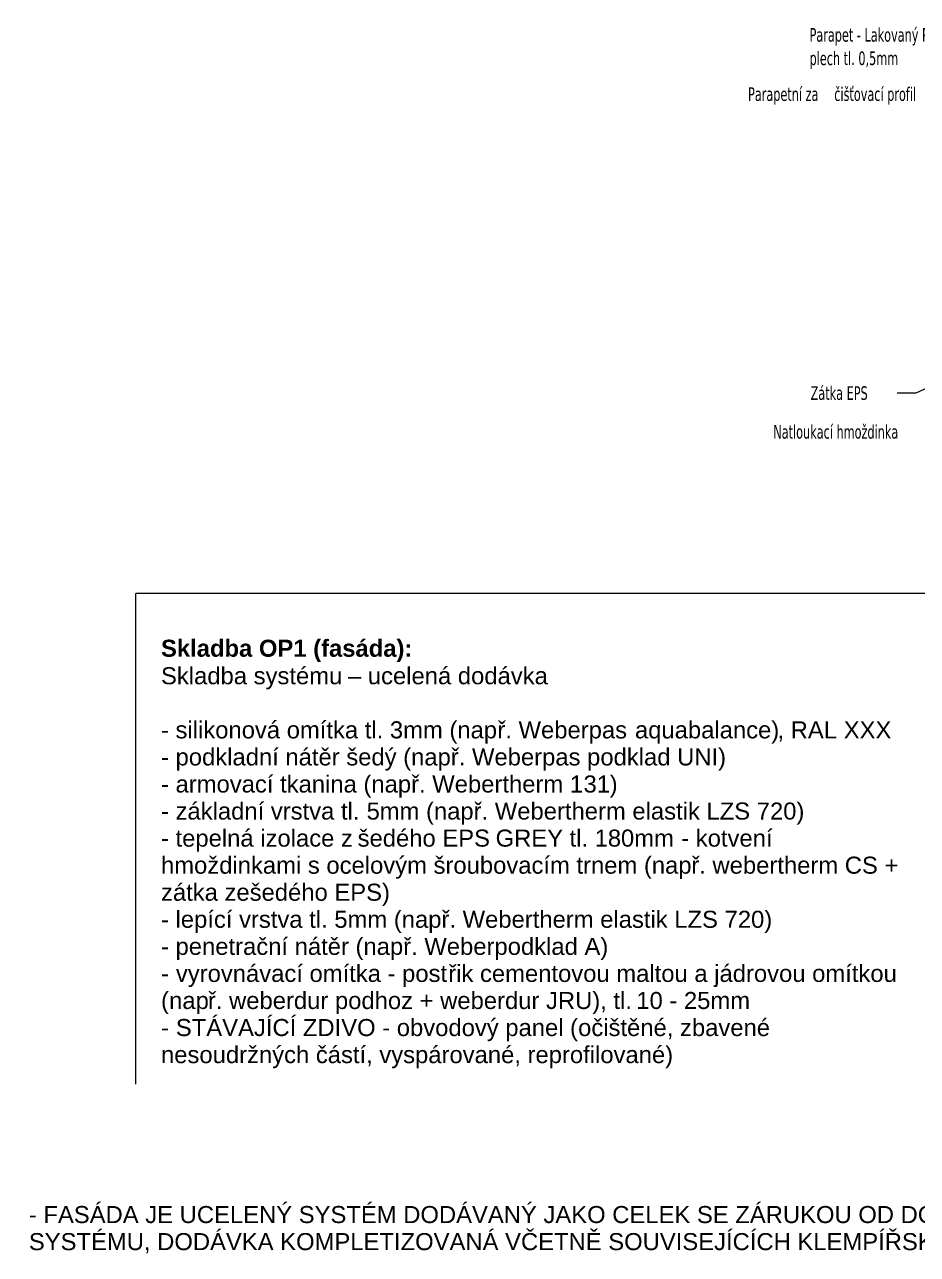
# Model space of a CAD drawing. Header units: millimetres. Extents: x 3755 to 11066, y 2401 to 4339.
# Drawn here: x 6068 to 6723, y 2613 to 3515 of the extents above; entities that cross this region are included whole.
import ezdxf

# ---------------------------------------------------------------- set-up
doc = ezdxf.new("R2010")
doc.units = ezdxf.units.MM
doc.layers.add('A-DETL-THIN', color=151, linetype='Continuous', lineweight=18)
doc.layers.add('G-ANNO-TEXT', color=231, linetype='Continuous', lineweight=9)
doc.styles.add('Arial_1', font='arial.ttf', dxfattribs={"height": 12.5})
doc.styles.add('Arial_B', font='arialbd.ttf', dxfattribs={"height": 12.5})
doc.styles.add('Tahoma_B', font='tahomabd.ttf', dxfattribs={"width": 0.7, "height": 10})

msp = doc.modelspace()

# ---------------------------------------------------------------- linework, layer by layer
at = {"layer": 'A-DETL-THIN'}
for p in [(6798.29, 3097.52), (6149.46, 2737.52)]:
    msp.add_line(p, (6149.46, 3097.52), dxfattribs=at)
at = {"layer": 'G-ANNO-TEXT', "color": 10}
for p, q in [((6817.17, 3288.72), (6721.5, 3244.37)), ((6704.62, 3244.37), (6697.09, 3244.37)), ((6721.5, 3244.37), (6704.62, 3244.37))]:
    msp.add_line(p, q, dxfattribs=at)

# ---------------------------------------------------------------- texts
at = {"layer": 'G-ANNO-TEXT', "color": 1, "char_height": 10, "attachment_point": 1, "style": 'Tahoma_B', "bg_fill": 3, "box_fill_scale": 1.25, "bg_fill_color": 256, "bg_fill_true_color": 13158600, "bg_fill_transparency": 0}
for s, insert, width in [('Parapet - Lakovaný PzN ', (6643.58, 3512.07), 149.5548), ('Parapetní za', (6598.48, 3468.61), 76.6012), ('Natloukací hmoždinka', (6616.99, 3220.97), 136.0865)]:
    msp.add_mtext(s, dxfattribs=dict(at, insert=insert, width=width))
at = {"layer": 'G-ANNO-TEXT', "color": 7, "char_height": 12.5, "attachment_point": 1, "bg_fill": 3, "box_fill_scale": 1.25, "bg_fill_color": 256, "bg_fill_true_color": 13158600, "bg_fill_transparency": 0}
for s, insert, width, style in [('Skladba OP1 (fasáda):', (6167.92, 3063.52), 222.4683, 'Arial_B'), ('- silikonová omítka tl. 3mm (nap', (6167.92, 3003.66), 299.0294, 'Arial_1'), ('- FASÁDA JE UCELENÝ SYSTÉM DODÁVANÝ JAKO CELEK SE ZÁRUKOU OD DODAVATELE, PROVEDENÍ DLE TYPOVÝCH ŘEŠENÍ VYBRANÉHO ', (6071, 2648.25), 1449.8518, 'Arial_1')]:
    msp.add_mtext(s, dxfattribs=dict(at, insert=insert, width=width, style=style))

# ---------------------------------------------------------------- next in the draw order: texts
at = {"layer": 'G-ANNO-TEXT', "color": 1, "char_height": 10, "attachment_point": 1, "style": 'Tahoma_B', "bg_fill": 3, "box_fill_scale": 1.25, "bg_fill_color": 256, "bg_fill_true_color": 13158600, "bg_fill_transparency": 0}
for s, insert, width in [('plech tl. 0,5mm', (6643.58, 3494.88), 94.2784), ('čišťovací profil', (6661.69, 3468.61), 91.7531), ('Zátka EPS', (6644.35, 3249.37), 60.8882)]:
    msp.add_mtext(s, dxfattribs=dict(at, insert=insert, width=width))
at = {"layer": 'G-ANNO-TEXT', "color": 7, "char_height": 12.5, "attachment_point": 1, "style": 'Arial_1', "bg_fill": 3, "box_fill_scale": 1.25, "bg_fill_color": 256, "bg_fill_true_color": 13158600, "bg_fill_transparency": 0}
for s, insert, width in [('Skladba systému ', (6167.92, 3043.35), 166.3502), ('ř. Weberpas ', (6414.64, 3003.66), 122.2573), ('SYSTÉMU, DODÁVKA KOMPLETIZOVANÁ VČETNĚ SOUVISEJÍCÍCH KLEMPÍŘSKÝCH PRVKŮ, KOTEVNÍHO A SPOJOVACÍHO MATERIÁLU', (6071, 2628.4), 1367.6789)]:
    msp.add_mtext(s, dxfattribs=dict(at, insert=insert, width=width))

# ---------------------------------------------------------------- next in the draw order: texts
for s, insert, width in [('\\fArial|b0|i0|c238|p34|;–', (6305.17, 3043.35), 11.6245), ('aquabalance)', (6515.52, 3003.66), 126.6666)]:
    msp.add_mtext(s, dxfattribs=dict(at, insert=insert, width=width))

# ---------------------------------------------------------------- next in the draw order: texts
for s, insert, width in [(' ucelená dodávka ', (6314.76, 3043.35), 170.3586), (', RAL ', (6620.03, 3003.66), 58.924)]:
    msp.add_mtext(s, dxfattribs=dict(at, insert=insert, width=width))

# ---------------------------------------------------------------- next in the draw order: texts
at = {"layer": 'G-ANNO-TEXT', "color": 7, "insert": (6668.64, 3003.66), "char_height": 12.5, "width": 42.0886, "attachment_point": 1, "style": 'Arial_1', "bg_fill": 3, "box_fill_scale": 1.25, "bg_fill_color": 256, "bg_fill_true_color": 13158600, "bg_fill_transparency": 0}
msp.add_mtext('XXX', dxfattribs=at)

# ---------------------------------------------------------------- next in the draw order: texts
at = {"layer": 'G-ANNO-TEXT', "color": 7, "insert": (6167.92, 2983.82), "char_height": 12.5, "width": 501.4555, "attachment_point": 1, "style": 'Arial_1', "bg_fill": 3, "box_fill_scale": 1.25, "bg_fill_color": 256, "bg_fill_true_color": 13158600, "bg_fill_transparency": 0}
msp.add_mtext('- podkladní nátěr šedý (např. Weberpas podklad UNI)', dxfattribs=at)

# ---------------------------------------------------------------- next in the draw order: texts
at = {"layer": 'G-ANNO-TEXT', "color": 7, "insert": (6167.92, 2963.97), "char_height": 12.5, "width": 375.5906, "attachment_point": 1, "style": 'Arial_1', "bg_fill": 3, "box_fill_scale": 1.25, "bg_fill_color": 256, "bg_fill_true_color": 13158600, "bg_fill_transparency": 0}
msp.add_mtext('- armovací tkanina (např. Webertherm 1', dxfattribs=at)

# ---------------------------------------------------------------- next in the draw order: texts
at = {"layer": 'G-ANNO-TEXT', "color": 7, "char_height": 12.5, "attachment_point": 1, "style": 'Arial_1', "bg_fill": 3, "box_fill_scale": 1.25, "bg_fill_color": 256, "bg_fill_true_color": 13158600, "bg_fill_transparency": 0}
for s, insert, width in [('31', (6477.81, 2963.97), 23.2489), ('- základní vrstva tl. ', (6167.92, 2944.13), 182.7848)]:
    msp.add_mtext(s, dxfattribs=dict(at, insert=insert, width=width))

# ---------------------------------------------------------------- next in the draw order: texts
for s, insert, width in [('\\fArial|b0|i0|c238|p34|;)', (6497, 2963.97), 7.2152), ('\\fArial|b0|i0|c238|p34|;5', (6318.73, 2944.13), 11.6245)]:
    msp.add_mtext(s, dxfattribs=dict(at, insert=insert, width=width))

# ---------------------------------------------------------------- next in the draw order: texts
at = {"layer": 'G-ANNO-TEXT', "color": 7, "insert": (6328.32, 2944.13), "char_height": 12.5, "width": 378.3965, "attachment_point": 1, "style": 'Arial_1', "bg_fill": 3, "box_fill_scale": 1.25, "bg_fill_color": 256, "bg_fill_true_color": 13158600, "bg_fill_transparency": 0}
msp.add_mtext('mm (např. Webertherm elastik LZS 720)', dxfattribs=at)

# ---------------------------------------------------------------- next in the draw order: texts
at = {"layer": 'G-ANNO-TEXT', "color": 7, "insert": (6167.92, 2924.29), "char_height": 12.5, "width": 174.7679, "attachment_point": 1, "style": 'Arial_1', "bg_fill": 3, "box_fill_scale": 1.25, "bg_fill_color": 256, "bg_fill_true_color": 13158600, "bg_fill_transparency": 0}
msp.add_mtext('- tepelná izolace z\xa0', dxfattribs=at)

# ---------------------------------------------------------------- next in the draw order: texts
at = {"layer": 'G-ANNO-TEXT', "color": 7, "insert": (6312.12, 2924.29), "char_height": 12.5, "width": 116.6455, "attachment_point": 1, "style": 'Arial_1', "bg_fill": 3, "box_fill_scale": 1.25, "bg_fill_color": 256, "bg_fill_true_color": 13158600, "bg_fill_transparency": 0}
msp.add_mtext('šedého EPS', dxfattribs=at)

# ---------------------------------------------------------------- next in the draw order: texts
at = {"layer": 'G-ANNO-TEXT', "color": 7, "insert": (6408.36, 2924.29), "char_height": 12.5, "width": 6.0127, "attachment_point": 1, "style": 'Arial_1', "bg_fill": 3, "box_fill_scale": 1.25, "bg_fill_color": 256, "bg_fill_true_color": 13158600, "bg_fill_transparency": 0}
msp.add_mtext('\\fArial|b0|i0|c238|p34|; ', dxfattribs=at)

# ---------------------------------------------------------------- next in the draw order: texts
at = {"layer": 'G-ANNO-TEXT', "color": 7, "insert": (6413.32, 2924.29), "char_height": 12.5, "width": 65.7384, "attachment_point": 1, "style": 'Arial_1', "bg_fill": 3, "box_fill_scale": 1.25, "bg_fill_color": 256, "bg_fill_true_color": 13158600, "bg_fill_transparency": 0}
msp.add_mtext('GREY ', dxfattribs=at)

# ---------------------------------------------------------------- next in the draw order: texts
at = {"layer": 'G-ANNO-TEXT', "color": 7, "insert": (6467.56, 2924.29), "char_height": 12.5, "width": 34.0717, "attachment_point": 1, "style": 'Arial_1', "bg_fill": 3, "box_fill_scale": 1.25, "bg_fill_color": 256, "bg_fill_true_color": 13158600, "bg_fill_transparency": 0}
msp.add_mtext('tl. 1', dxfattribs=at)

# ---------------------------------------------------------------- next in the draw order: texts
at = {"layer": 'G-ANNO-TEXT', "color": 7, "insert": (6495.67, 2924.29), "char_height": 12.5, "width": 11.6245, "attachment_point": 1, "style": 'Arial_1', "bg_fill": 3, "box_fill_scale": 1.25, "bg_fill_color": 256, "bg_fill_true_color": 13158600, "bg_fill_transparency": 0}
msp.add_mtext('\\fArial|b0|i0|c238|p34|;8', dxfattribs=at)

# ---------------------------------------------------------------- next in the draw order: texts
at = {"layer": 'G-ANNO-TEXT', "color": 7, "insert": (6505.26, 2924.29), "char_height": 12.5, "width": 47.7004, "attachment_point": 1, "style": 'Arial_1', "bg_fill": 3, "box_fill_scale": 1.25, "bg_fill_color": 256, "bg_fill_true_color": 13158600, "bg_fill_transparency": 0}
msp.add_mtext('0mm', dxfattribs=at)

# ---------------------------------------------------------------- next in the draw order: texts
at = {"layer": 'G-ANNO-TEXT', "color": 7, "insert": (6544.62, 2924.29), "char_height": 12.5, "width": 93.3966, "attachment_point": 1, "style": 'Arial_1', "bg_fill": 3, "box_fill_scale": 1.25, "bg_fill_color": 256, "bg_fill_true_color": 13158600, "bg_fill_transparency": 0}
msp.add_mtext(' - kotvení ', dxfattribs=at)

# ---------------------------------------------------------------- next in the draw order: texts
at = {"layer": 'G-ANNO-TEXT', "color": 7, "insert": (6167.92, 2904.44), "char_height": 12.5, "width": 471.3922, "attachment_point": 1, "style": 'Arial_1', "bg_fill": 3, "box_fill_scale": 1.25, "bg_fill_color": 256, "bg_fill_true_color": 13158600, "bg_fill_transparency": 0}
msp.add_mtext('hmoždinkami s ocelovým šroubovacím trnem (nap', dxfattribs=at)

# ---------------------------------------------------------------- next in the draw order: texts
at = {"layer": 'G-ANNO-TEXT', "color": 7, "char_height": 12.5, "attachment_point": 1, "style": 'Arial_1', "bg_fill": 3, "box_fill_scale": 1.25, "bg_fill_color": 256, "bg_fill_true_color": 13158600, "bg_fill_transparency": 0}
for s, insert, width in [('ř. webertherm CS + ', (6556.86, 2904.44), 189.1982), ('zátka zešedého EPS)', (6167.92, 2884.6), 202.4261)]:
    msp.add_mtext(s, dxfattribs=dict(at, insert=insert, width=width))

# ---------------------------------------------------------------- next in the draw order: texts
at = {"layer": 'G-ANNO-TEXT', "color": 7, "insert": (6167.92, 2864.76), "char_height": 12.5, "width": 545.5483, "attachment_point": 1, "style": 'Arial_1', "bg_fill": 3, "box_fill_scale": 1.25, "bg_fill_color": 256, "bg_fill_true_color": 13158600, "bg_fill_transparency": 0}
msp.add_mtext('- lepící vrstva tl. 5mm (např. Webertherm elastik LZS 720)', dxfattribs=at)

# ---------------------------------------------------------------- next in the draw order: texts
at = {"layer": 'G-ANNO-TEXT', "color": 7, "insert": (6167.92, 2844.91), "char_height": 12.5, "width": 396.4345, "attachment_point": 1, "style": 'Arial_1', "bg_fill": 3, "box_fill_scale": 1.25, "bg_fill_color": 256, "bg_fill_true_color": 13158600, "bg_fill_transparency": 0}
msp.add_mtext('- penetrační nátěr (např. Weberpodklad A)', dxfattribs=at)

# ---------------------------------------------------------------- next in the draw order: texts
at = {"layer": 'G-ANNO-TEXT', "color": 7, "insert": (6167.92, 2825.07), "char_height": 12.5, "width": 13.2278, "attachment_point": 1, "style": 'Arial_1', "bg_fill": 3, "box_fill_scale": 1.25, "bg_fill_color": 256, "bg_fill_true_color": 13158600, "bg_fill_transparency": 0}
msp.add_mtext('- ', dxfattribs=at)

# ---------------------------------------------------------------- next in the draw order: texts
at = {"layer": 'G-ANNO-TEXT', "color": 7, "insert": (6178.83, 2825.07), "char_height": 12.5, "width": 242.1096, "attachment_point": 1, "style": 'Arial_1', "bg_fill": 3, "box_fill_scale": 1.25, "bg_fill_color": 256, "bg_fill_true_color": 13158600, "bg_fill_transparency": 0}
msp.add_mtext('vyrovnávací omítka - post', dxfattribs=at)

# ---------------------------------------------------------------- next in the draw order: texts
at = {"layer": 'G-ANNO-TEXT', "color": 7, "char_height": 12.5, "attachment_point": 1, "style": 'Arial_1', "bg_fill": 3, "box_fill_scale": 1.25, "bg_fill_color": 256, "bg_fill_true_color": 13158600, "bg_fill_transparency": 0}
for s, insert, width in [('řik cementovou maltou a jádrovou omítkou ', (6378.59, 2825.07), 404.0505), ('\\fArial|b0|i0|c238|p34|;(', (6167.92, 2805.22), 7.2152)]:
    msp.add_mtext(s, dxfattribs=dict(at, insert=insert, width=width))

# ---------------------------------------------------------------- next in the draw order: texts
at = {"layer": 'G-ANNO-TEXT', "color": 7, "insert": (6173.87, 2805.22), "char_height": 12.5, "width": 34.4726, "attachment_point": 1, "style": 'Arial_1', "bg_fill": 3, "box_fill_scale": 1.25, "bg_fill_color": 256, "bg_fill_true_color": 13158600, "bg_fill_transparency": 0}
msp.add_mtext('nap', dxfattribs=at)

# ---------------------------------------------------------------- next in the draw order: texts
at = {"layer": 'G-ANNO-TEXT', "color": 7, "char_height": 12.5, "attachment_point": 1, "style": 'Arial_1', "bg_fill": 3, "box_fill_scale": 1.25, "bg_fill_color": 256, "bg_fill_true_color": 13158600, "bg_fill_transparency": 0}
for s, insert, width in [('ř. weberdur podhoz + weberdur JRU), tl. ', (6202.32, 2805.22), 380.8016), ('- ', (6167.92, 2785.38), 13.2278)]:
    msp.add_mtext(s, dxfattribs=dict(at, insert=insert, width=width))

# ---------------------------------------------------------------- next in the draw order: texts
at = {"layer": 'G-ANNO-TEXT', "color": 7, "insert": (6516.51, 2805.22), "char_height": 12.5, "width": 54.1139, "attachment_point": 1, "style": 'Arial_1', "bg_fill": 3, "box_fill_scale": 1.25, "bg_fill_color": 256, "bg_fill_true_color": 13158600, "bg_fill_transparency": 0}
msp.add_mtext('10 - 2', dxfattribs=at)

# ---------------------------------------------------------------- next in the draw order: texts
at = {"layer": 'G-ANNO-TEXT', "color": 7, "char_height": 12.5, "attachment_point": 1, "style": 'Arial_1', "bg_fill": 3, "box_fill_scale": 1.25, "bg_fill_color": 256, "bg_fill_true_color": 13158600, "bg_fill_transparency": 0}
for s, insert, width in [('5mm', (6561.16, 2805.22), 47.7004), ('STÁVAJÍCÍ ZDIVO - obvodový panel', (6178.83, 2785.38), 344.3248)]:
    msp.add_mtext(s, dxfattribs=dict(at, insert=insert, width=width))

# ---------------------------------------------------------------- next in the draw order: texts
at = {"layer": 'G-ANNO-TEXT', "color": 7, "insert": (6462.93, 2785.38), "char_height": 12.5, "width": 6.0127, "attachment_point": 1, "style": 'Arial_1', "bg_fill": 3, "box_fill_scale": 1.25, "bg_fill_color": 256, "bg_fill_true_color": 13158600, "bg_fill_transparency": 0}
msp.add_mtext('\\fArial|b0|i0|c238|p34|; ', dxfattribs=at)

# ---------------------------------------------------------------- next in the draw order: texts
at = {"layer": 'G-ANNO-TEXT', "color": 7, "insert": (6467.89, 2785.38), "char_height": 12.5, "width": 7.2152, "attachment_point": 1, "style": 'Arial_1', "bg_fill": 3, "box_fill_scale": 1.25, "bg_fill_color": 256, "bg_fill_true_color": 13158600, "bg_fill_transparency": 0}
msp.add_mtext('\\fArial|b0|i0|c238|p34|;(', dxfattribs=at)

# ---------------------------------------------------------------- next in the draw order: texts
at = {"layer": 'G-ANNO-TEXT', "color": 7, "insert": (6473.84, 2785.38), "char_height": 12.5, "width": 175.1687, "attachment_point": 1, "style": 'Arial_1', "bg_fill": 3, "box_fill_scale": 1.25, "bg_fill_color": 256, "bg_fill_true_color": 13158600, "bg_fill_transparency": 0}
msp.add_mtext('očištěné, zbavené ', dxfattribs=at)

# ---------------------------------------------------------------- next in the draw order: texts
at = {"layer": 'G-ANNO-TEXT', "color": 7, "insert": (6167.92, 2765.54), "char_height": 12.5, "width": 452.5526, "attachment_point": 1, "style": 'Arial_1', "bg_fill": 3, "box_fill_scale": 1.25, "bg_fill_color": 256, "bg_fill_true_color": 13158600, "bg_fill_transparency": 0}
msp.add_mtext('nesoudržných částí, vyspárované, reprofilované)', dxfattribs=at)

doc.saveas('drawing.dxf')
